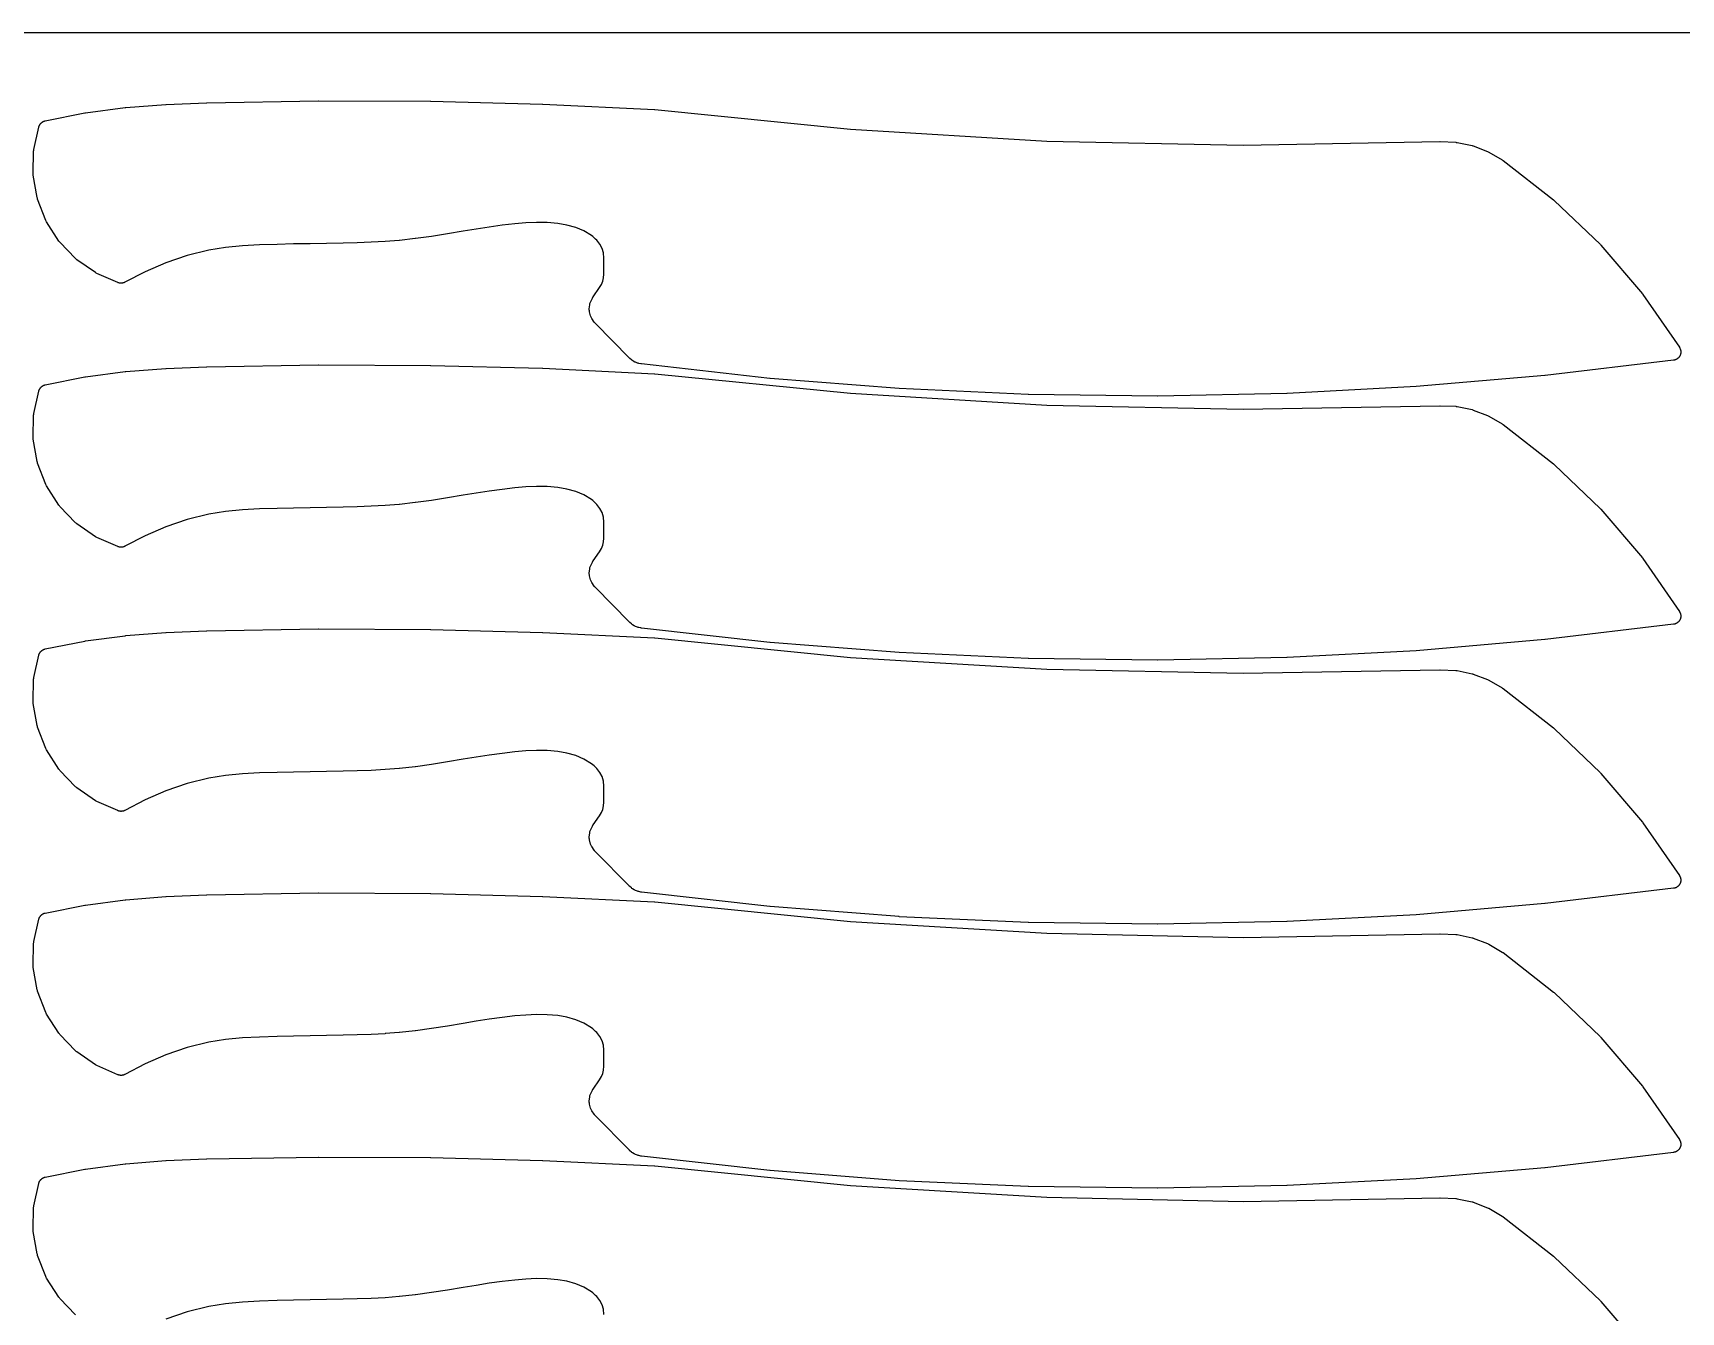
# Model space of a CAD drawing. Header units: metres. Extents: x 0 to 3000, y 0 to 1240.
# Drawn here: x 1597.8 to 1997.2, y 930 to 1240 of the extents above; entities that cross this region are included whole.
import ezdxf

# ---------------------------------------------------------------- set-up
doc = ezdxf.new("R2010")
doc.units = ezdxf.units.M

msp = doc.modelspace()

# ---------------------------------------------------------------- linework, layer by layer
at = {"color": 7}
msp.add_lwpolyline([(0, 0), (3000, 0), (3000, 1240), (0, 1240), (0, 0)], close=True, dxfattribs=at)
at = {"color": 1}
for points in [[(1733.93, 1169.76), (1733.92, 1169.78), (1733.91, 1169.79), (1733.86, 1169.86), (1733.82, 1169.92), (1733.22, 1170.79), (1733.13, 1170.94), (1733.05, 1171.1), (1732.98, 1171.26), (1732.93, 1171.43), (1732.68, 1172.42), (1732.63, 1172.64), (1732.62, 1172.87), (1732.62, 1173.1), (1732.72, 1174.12), (1732.74, 1174.29), (1732.78, 1174.47), (1732.84, 1174.63), (1732.9, 1174.79), (1733.35, 1175.75), (1733.39, 1175.82), (1733.43, 1175.89), (1733.44, 1175.9), (1733.45, 1175.92), (1733.49, 1175.99), (1733.53, 1176.05), (1735.11, 1178.27), (1735.58, 1179.05), (1735.9, 1179.83), (1736.09, 1180.65), (1736.16, 1181.56), (1736.16, 1185.43), (1736.04, 1186.68), (1735.72, 1187.77), (1735.19, 1188.78), (1734.43, 1189.75), (1734.15, 1190.03), (1733.8, 1190.35), (1733.45, 1190.65), (1733.14, 1190.9), (1731.32, 1192.02), (1729.34, 1192.85), (1727.19, 1193.45), (1724.95, 1193.84), (1722.38, 1194.06), (1719.81, 1194.09), (1717.21, 1193.98), (1714.59, 1193.75), (1711.47, 1193.39), (1708.35, 1192.96), (1705.22, 1192.47), (1702.08, 1191.96), (1698.24, 1191.32), (1698.23, 1191.32), (1694.38, 1190.71), (1694.35, 1190.71), (1690.5, 1190.17), (1690.44, 1190.17), (1686.58, 1189.74), (1686.52, 1189.73), (1683.16, 1189.47), (1683.11, 1189.46), (1679.75, 1189.28), (1679.71, 1189.28), (1676.34, 1189.16), (1676.32, 1189.16), (1672.95, 1189.08), (1672.94, 1189.08), (1668.93, 1189), (1668.93, 1189), (1664.93, 1188.93), (1660.93, 1188.86), (1656.93, 1188.77), (1652.71, 1188.65), (1648.53, 1188.42), (1644.4, 1188.02), (1640.36, 1187.38), (1635.11, 1186.08), (1629.97, 1184.3), (1624.96, 1182.12), (1620.06, 1179.58), (1620.05, 1179.57), (1620.05, 1179.57), (1619.96, 1179.53), (1619.88, 1179.5), (1619.87, 1179.49), (1619.87, 1179.49), (1619.78, 1179.46), (1619.69, 1179.43), (1619.69, 1179.43), (1619.68, 1179.43), (1619.59, 1179.41), (1619.5, 1179.39), (1619.49, 1179.39), (1619.49, 1179.38), (1619.4, 1179.37), (1619.31, 1179.36), (1619.3, 1179.36), (1619.29, 1179.36), (1619.2, 1179.36), (1619.11, 1179.35), (1619.1, 1179.35), (1619.1, 1179.35), (1619.01, 1179.36), (1618.91, 1179.37), (1618.91, 1179.37), (1618.9, 1179.37), (1618.81, 1179.38), (1618.72, 1179.4), (1618.71, 1179.4), (1618.71, 1179.4), (1618.62, 1179.42), (1618.53, 1179.45), (1618.52, 1179.45), (1618.52, 1179.45), (1618.43, 1179.48), (1618.35, 1179.51), (1618.34, 1179.52), (1618.34, 1179.52), (1613.26, 1181.73), (1613.08, 1181.82), (1612.92, 1181.92), (1608.42, 1185.05), (1608.26, 1185.17), (1608.12, 1185.31), (1604.32, 1189.26), (1604.19, 1189.41), (1604.07, 1189.57), (1601.09, 1194.23), (1600.99, 1194.4), (1600.91, 1194.58), (1598.9, 1199.74), (1598.84, 1199.93), (1598.8, 1200.12), (1597.85, 1205.52), (1597.82, 1205.71), (1597.82, 1205.91), (1597.94, 1211.39), (1597.96, 1211.59), (1597.99, 1211.78), (1599.2, 1217.18), (1599.22, 1217.26), (1599.23, 1217.33), (1599.24, 1217.35), (1599.25, 1217.37), (1599.27, 1217.44), (1599.3, 1217.51), (1599.31, 1217.53), (1599.32, 1217.56), (1599.35, 1217.62), (1599.38, 1217.69), (1599.4, 1217.71), (1599.41, 1217.73), (1599.45, 1217.79), (1599.48, 1217.86), (1599.5, 1217.88), (1599.51, 1217.9), (1599.56, 1217.96), (1599.6, 1218.02), (1599.62, 1218.03), (1599.63, 1218.05), (1599.68, 1218.11), (1599.73, 1218.16), (1599.75, 1218.18), (1599.77, 1218.2), (1599.82, 1218.24), (1599.88, 1218.29), (1599.9, 1218.31), (1599.92, 1218.32), (1599.98, 1218.37), (1600.03, 1218.41), (1600.06, 1218.42), (1600.08, 1218.44), (1600.14, 1218.47), (1600.2, 1218.51), (1600.23, 1218.52), (1600.25, 1218.53), (1600.31, 1218.56), (1600.38, 1218.6), (1600.4, 1218.6), (1600.43, 1218.61), (1600.5, 1218.64), (1600.57, 1218.66), (1600.59, 1218.67), (1600.61, 1218.68), (1600.68, 1218.69), (1600.76, 1218.71), (1610.35, 1220.63), (1610.48, 1220.65), (1620.15, 1221.92), (1620.25, 1221.93), (1629.98, 1222.69), (1630.06, 1222.7), (1639.85, 1223.1), (1639.88, 1223.1), (1639.9, 1223.1), (1667, 1223.57), (1667.04, 1223.57), (1694.15, 1223.44), (1694.19, 1223.44), (1721.28, 1222.72), (1721.32, 1222.72), (1748.4, 1221.41), (1748.45, 1221.41), (1748.5, 1221.41), (1795.94, 1216.67), (1843.47, 1213.8), (1891.07, 1212.8), (1938.74, 1213.67), (1938.8, 1213.67), (1938.86, 1213.67), (1942.6, 1213.51), (1942.76, 1213.49), (1942.93, 1213.47), (1946.56, 1212.71), (1946.72, 1212.67), (1946.87, 1212.62), (1950.34, 1211.28), (1950.49, 1211.21), (1950.64, 1211.14), (1953.86, 1209.25), (1953.89, 1209.23), (1953.92, 1209.21), (1953.98, 1209.17), (1954.03, 1209.14), (1954.06, 1209.12), (1954.08, 1209.1), (1966.33, 1199.55), (1966.49, 1199.41), (1977.68, 1188.7), (1977.82, 1188.55), (1987.87, 1176.76), (1987.99, 1176.6), (1996.82, 1163.82), (1996.87, 1163.74), (1996.92, 1163.66), (1996.92, 1163.65), (1996.92, 1163.65), (1996.96, 1163.57), (1997.01, 1163.48), (1997.01, 1163.48), (1997.01, 1163.47), (1997.04, 1163.39), (1997.08, 1163.3), (1997.08, 1163.29), (1997.08, 1163.29), (1997.1, 1163.2), (1997.13, 1163.11), (1997.13, 1163.1), (1997.13, 1163.1), (1997.14, 1163.01), (1997.16, 1162.92), (1997.16, 1162.91), (1997.16, 1162.91), (1997.17, 1162.81), (1997.17, 1162.72), (1997.17, 1162.71), (1997.17, 1162.71), (1997.17, 1162.62), (1997.17, 1162.52), (1997.17, 1162.52), (1997.17, 1162.51), (1997.16, 1162.42), (1997.14, 1162.33), (1997.14, 1162.32), (1997.14, 1162.32), (1997.12, 1162.23), (1997.1, 1162.14), (1997.1, 1162.13), (1997.1, 1162.13), (1997.07, 1162.04), (1997.04, 1161.95), (1997.04, 1161.95), (1997.03, 1161.94), (1997, 1161.86), (1996.96, 1161.77), (1996.95, 1161.77), (1996.95, 1161.76), (1996.91, 1161.68), (1996.86, 1161.6), (1996.86, 1161.6), (1996.85, 1161.59), (1996.8, 1161.52), (1996.75, 1161.44), (1996.74, 1161.44), (1996.74, 1161.43), (1996.68, 1161.36), (1996.62, 1161.29), (1996.61, 1161.29), (1996.61, 1161.29), (1996.54, 1161.22), (1996.47, 1161.16), (1996.47, 1161.16), (1996.47, 1161.15), (1996.39, 1161.1), (1996.32, 1161.04), (1996.32, 1161.04), (1996.31, 1161.03), (1996.23, 1160.98), (1996.15, 1160.93), (1996.15, 1160.93), (1996.14, 1160.93), (1996.06, 1160.89), (1995.98, 1160.85), (1995.97, 1160.85), (1995.97, 1160.84), (1995.88, 1160.81), (1995.79, 1160.78), (1995.79, 1160.78), (1995.78, 1160.77), (1995.69, 1160.75), (1995.6, 1160.73), (1995.6, 1160.72), (1995.59, 1160.72), (1995.5, 1160.71), (1995.41, 1160.69), (1964.3, 1156.98), (1964.24, 1156.98), (1933.05, 1154.29), (1932.99, 1154.29), (1901.74, 1152.63), (1901.68, 1152.63), (1870.41, 1152), (1870.34, 1152), (1839.07, 1152.4), (1839, 1152.4), (1807.75, 1153.82), (1807.68, 1153.83), (1776.48, 1156.28), (1776.41, 1156.29), (1745.28, 1159.77), (1745.28, 1159.77), (1745.27, 1159.77), (1745.18, 1159.78), (1745.08, 1159.8), (1745.08, 1159.8), (1745.08, 1159.8), (1744.59, 1159.9), (1744.43, 1159.94), (1744.27, 1160), (1743.81, 1160.18), (1743.66, 1160.25), (1743.51, 1160.33), (1743.09, 1160.59), (1742.95, 1160.68), (1742.82, 1160.78), (1742.44, 1161.11), (1742.38, 1161.17), (1742.32, 1161.22), (1734.04, 1169.65), (1733.99, 1169.71), (1733.93, 1169.76)], [(1733.93, 1105.76), (1733.92, 1105.78), (1733.91, 1105.79), (1733.86, 1105.86), (1733.82, 1105.92), (1733.22, 1106.79), (1733.13, 1106.94), (1733.05, 1107.1), (1732.98, 1107.26), (1732.93, 1107.43), (1732.68, 1108.42), (1732.63, 1108.64), (1732.62, 1108.87), (1732.62, 1109.1), (1732.72, 1110.12), (1732.74, 1110.29), (1732.78, 1110.47), (1732.84, 1110.63), (1732.9, 1110.79), (1733.35, 1111.75), (1733.39, 1111.82), (1733.43, 1111.89), (1733.44, 1111.9), (1733.45, 1111.92), (1733.49, 1111.99), (1733.53, 1112.05), (1735.11, 1114.27), (1735.58, 1115.05), (1735.9, 1115.83), (1736.09, 1116.65), (1736.16, 1117.56), (1736.16, 1121.43), (1736.04, 1122.68), (1735.72, 1123.77), (1735.19, 1124.78), (1734.43, 1125.75), (1734.15, 1126.03), (1733.8, 1126.35), (1733.45, 1126.65), (1733.14, 1126.9), (1731.32, 1128.02), (1729.34, 1128.85), (1727.19, 1129.45), (1724.95, 1129.84), (1722.38, 1130.06), (1719.81, 1130.09), (1717.21, 1129.98), (1714.59, 1129.75), (1711.47, 1129.39), (1708.35, 1128.96), (1705.22, 1128.47), (1702.08, 1127.96), (1698.24, 1127.32), (1698.23, 1127.32), (1694.38, 1126.71), (1694.35, 1126.71), (1690.5, 1126.17), (1690.44, 1126.17), (1686.58, 1125.74), (1686.52, 1125.73), (1683.16, 1125.47), (1683.11, 1125.46), (1679.75, 1125.28), (1679.71, 1125.28), (1676.34, 1125.16), (1676.32, 1125.16), (1672.95, 1125.08), (1672.94, 1125.08), (1668.93, 1125), (1668.93, 1125), (1664.93, 1124.93), (1660.93, 1124.86), (1656.93, 1124.77), (1652.71, 1124.65), (1648.53, 1124.42), (1644.4, 1124.02), (1640.36, 1123.38), (1635.11, 1122.08), (1629.97, 1120.3), (1624.96, 1118.12), (1620.06, 1115.58), (1620.05, 1115.57), (1620.05, 1115.57), (1619.96, 1115.53), (1619.88, 1115.5), (1619.87, 1115.49), (1619.87, 1115.49), (1619.78, 1115.46), (1619.69, 1115.43), (1619.69, 1115.43), (1619.68, 1115.43), (1619.59, 1115.41), (1619.5, 1115.39), (1619.49, 1115.39), (1619.49, 1115.38), (1619.4, 1115.37), (1619.31, 1115.36), (1619.3, 1115.36), (1619.29, 1115.36), (1619.2, 1115.36), (1619.11, 1115.35), (1619.1, 1115.35), (1619.1, 1115.35), (1619.01, 1115.36), (1618.91, 1115.37), (1618.91, 1115.37), (1618.9, 1115.37), (1618.81, 1115.38), (1618.72, 1115.4), (1618.71, 1115.4), (1618.71, 1115.4), (1618.62, 1115.42), (1618.53, 1115.45), (1618.52, 1115.45), (1618.52, 1115.45), (1618.43, 1115.48), (1618.35, 1115.51), (1618.34, 1115.52), (1618.34, 1115.52), (1613.26, 1117.73), (1613.08, 1117.82), (1612.92, 1117.92), (1608.42, 1121.05), (1608.26, 1121.17), (1608.12, 1121.31), (1604.32, 1125.26), (1604.19, 1125.41), (1604.07, 1125.57), (1601.09, 1130.23), (1600.99, 1130.4), (1600.91, 1130.58), (1598.9, 1135.74), (1598.84, 1135.93), (1598.8, 1136.12), (1597.85, 1141.52), (1597.82, 1141.71), (1597.82, 1141.91), (1597.94, 1147.39), (1597.96, 1147.59), (1597.99, 1147.78), (1599.2, 1153.18), (1599.22, 1153.26), (1599.23, 1153.33), (1599.24, 1153.35), (1599.25, 1153.37), (1599.27, 1153.44), (1599.3, 1153.51), (1599.31, 1153.53), (1599.32, 1153.56), (1599.35, 1153.62), (1599.38, 1153.69), (1599.4, 1153.71), (1599.41, 1153.73), (1599.45, 1153.79), (1599.48, 1153.86), (1599.5, 1153.88), (1599.51, 1153.9), (1599.56, 1153.96), (1599.6, 1154.02), (1599.62, 1154.03), (1599.63, 1154.05), (1599.68, 1154.11), (1599.73, 1154.16), (1599.75, 1154.18), (1599.77, 1154.2), (1599.82, 1154.24), (1599.88, 1154.29), (1599.9, 1154.31), (1599.92, 1154.32), (1599.98, 1154.37), (1600.03, 1154.41), (1600.06, 1154.42), (1600.08, 1154.44), (1600.14, 1154.47), (1600.2, 1154.51), (1600.23, 1154.52), (1600.25, 1154.53), (1600.31, 1154.56), (1600.38, 1154.6), (1600.4, 1154.6), (1600.43, 1154.61), (1600.5, 1154.64), (1600.57, 1154.66), (1600.59, 1154.67), (1600.61, 1154.68), (1600.68, 1154.69), (1600.76, 1154.71), (1610.35, 1156.63), (1610.48, 1156.65), (1620.15, 1157.92), (1620.25, 1157.93), (1629.98, 1158.69), (1630.06, 1158.7), (1639.85, 1159.1), (1639.88, 1159.1), (1639.9, 1159.1), (1667, 1159.57), (1667.04, 1159.57), (1694.15, 1159.44), (1694.19, 1159.44), (1721.28, 1158.72), (1721.32, 1158.72), (1748.4, 1157.41), (1748.45, 1157.41), (1748.5, 1157.41), (1795.94, 1152.67), (1843.47, 1149.8), (1891.07, 1148.8), (1938.74, 1149.67), (1938.8, 1149.67), (1938.86, 1149.67), (1942.6, 1149.51), (1942.76, 1149.49), (1942.93, 1149.47), (1946.56, 1148.71), (1946.72, 1148.67), (1946.87, 1148.62), (1950.34, 1147.28), (1950.49, 1147.21), (1950.64, 1147.14), (1953.86, 1145.25), (1953.89, 1145.23), (1953.92, 1145.21), (1953.98, 1145.17), (1954.03, 1145.14), (1954.06, 1145.12), (1954.08, 1145.1), (1966.33, 1135.55), (1966.49, 1135.41), (1977.68, 1124.7), (1977.82, 1124.55), (1987.87, 1112.76), (1987.99, 1112.6), (1996.82, 1099.82), (1996.87, 1099.74), (1996.92, 1099.66), (1996.92, 1099.65), (1996.92, 1099.65), (1996.96, 1099.57), (1997.01, 1099.48), (1997.01, 1099.48), (1997.01, 1099.47), (1997.04, 1099.39), (1997.08, 1099.3), (1997.08, 1099.29), (1997.08, 1099.29), (1997.1, 1099.2), (1997.13, 1099.11), (1997.13, 1099.1), (1997.13, 1099.1), (1997.14, 1099.01), (1997.16, 1098.92), (1997.16, 1098.91), (1997.16, 1098.91), (1997.17, 1098.81), (1997.17, 1098.72), (1997.17, 1098.71), (1997.17, 1098.71), (1997.17, 1098.62), (1997.17, 1098.52), (1997.17, 1098.52), (1997.17, 1098.51), (1997.16, 1098.42), (1997.14, 1098.33), (1997.14, 1098.32), (1997.14, 1098.32), (1997.12, 1098.23), (1997.1, 1098.14), (1997.1, 1098.13), (1997.1, 1098.13), (1997.07, 1098.04), (1997.04, 1097.95), (1997.04, 1097.95), (1997.03, 1097.94), (1997, 1097.86), (1996.96, 1097.77), (1996.95, 1097.77), (1996.95, 1097.76), (1996.91, 1097.68), (1996.86, 1097.6), (1996.86, 1097.6), (1996.85, 1097.59), (1996.8, 1097.52), (1996.75, 1097.44), (1996.74, 1097.44), (1996.74, 1097.43), (1996.68, 1097.36), (1996.62, 1097.29), (1996.61, 1097.29), (1996.61, 1097.29), (1996.54, 1097.22), (1996.47, 1097.16), (1996.47, 1097.16), (1996.47, 1097.15), (1996.39, 1097.1), (1996.32, 1097.04), (1996.32, 1097.04), (1996.31, 1097.03), (1996.23, 1096.98), (1996.15, 1096.93), (1996.15, 1096.93), (1996.14, 1096.93), (1996.06, 1096.89), (1995.98, 1096.85), (1995.97, 1096.85), (1995.97, 1096.84), (1995.88, 1096.81), (1995.79, 1096.78), (1995.79, 1096.78), (1995.78, 1096.77), (1995.69, 1096.75), (1995.6, 1096.73), (1995.6, 1096.72), (1995.59, 1096.72), (1995.5, 1096.71), (1995.41, 1096.69), (1964.3, 1092.98), (1964.24, 1092.98), (1933.05, 1090.29), (1932.99, 1090.29), (1901.74, 1088.63), (1901.68, 1088.63), (1870.41, 1088), (1870.34, 1088), (1839.07, 1088.4), (1839, 1088.4), (1807.75, 1089.82), (1807.68, 1089.83), (1776.48, 1092.28), (1776.41, 1092.29), (1745.28, 1095.77), (1745.28, 1095.77), (1745.27, 1095.77), (1745.18, 1095.78), (1745.08, 1095.8), (1745.08, 1095.8), (1745.08, 1095.8), (1744.59, 1095.9), (1744.43, 1095.94), (1744.27, 1096), (1743.81, 1096.18), (1743.66, 1096.25), (1743.51, 1096.33), (1743.09, 1096.59), (1742.95, 1096.68), (1742.82, 1096.78), (1742.44, 1097.11), (1742.38, 1097.17), (1742.32, 1097.22), (1734.04, 1105.65), (1733.99, 1105.71), (1733.93, 1105.76)], [(1733.93, 1041.76), (1733.92, 1041.78), (1733.91, 1041.79), (1733.86, 1041.86), (1733.82, 1041.92), (1733.22, 1042.79), (1733.13, 1042.94), (1733.05, 1043.1), (1732.98, 1043.26), (1732.93, 1043.43), (1732.68, 1044.42), (1732.63, 1044.64), (1732.62, 1044.87), (1732.62, 1045.1), (1732.72, 1046.12), (1732.74, 1046.29), (1732.78, 1046.47), (1732.84, 1046.63), (1732.9, 1046.79), (1733.35, 1047.75), (1733.39, 1047.82), (1733.43, 1047.89), (1733.44, 1047.9), (1733.45, 1047.92), (1733.49, 1047.99), (1733.53, 1048.05), (1735.11, 1050.27), (1735.58, 1051.05), (1735.9, 1051.83), (1736.09, 1052.65), (1736.16, 1053.56), (1736.16, 1057.43), (1736.04, 1058.68), (1735.72, 1059.77), (1735.19, 1060.78), (1734.43, 1061.75), (1734.15, 1062.03), (1733.8, 1062.35), (1733.45, 1062.65), (1733.14, 1062.9), (1731.32, 1064.02), (1729.34, 1064.85), (1727.19, 1065.45), (1724.95, 1065.84), (1722.38, 1066.06), (1719.81, 1066.09), (1717.21, 1065.98), (1714.59, 1065.75), (1711.47, 1065.39), (1708.35, 1064.96), (1705.22, 1064.47), (1702.08, 1063.96), (1698.24, 1063.32), (1698.23, 1063.32), (1694.38, 1062.71), (1694.35, 1062.71), (1690.5, 1062.17), (1690.44, 1062.17), (1686.58, 1061.74), (1686.52, 1061.73), (1683.16, 1061.47), (1683.11, 1061.46), (1679.75, 1061.28), (1679.71, 1061.28), (1676.34, 1061.16), (1676.32, 1061.16), (1672.95, 1061.08), (1672.94, 1061.08), (1668.93, 1061), (1668.93, 1061), (1664.93, 1060.93), (1660.93, 1060.86), (1656.93, 1060.77), (1652.71, 1060.65), (1648.53, 1060.42), (1644.4, 1060.02), (1640.36, 1059.38), (1635.11, 1058.08), (1629.97, 1056.3), (1624.96, 1054.12), (1620.06, 1051.58), (1620.05, 1051.57), (1620.05, 1051.57), (1619.96, 1051.53), (1619.88, 1051.5), (1619.87, 1051.49), (1619.87, 1051.49), (1619.78, 1051.46), (1619.69, 1051.43), (1619.69, 1051.43), (1619.68, 1051.43), (1619.59, 1051.41), (1619.5, 1051.39), (1619.49, 1051.39), (1619.49, 1051.38), (1619.4, 1051.37), (1619.31, 1051.36), (1619.3, 1051.36), (1619.29, 1051.36), (1619.2, 1051.36), (1619.11, 1051.35), (1619.1, 1051.35), (1619.1, 1051.35), (1619.01, 1051.36), (1618.91, 1051.37), (1618.91, 1051.37), (1618.9, 1051.37), (1618.81, 1051.38), (1618.72, 1051.4), (1618.71, 1051.4), (1618.71, 1051.4), (1618.62, 1051.42), (1618.53, 1051.45), (1618.52, 1051.45), (1618.52, 1051.45), (1618.43, 1051.48), (1618.35, 1051.51), (1618.34, 1051.52), (1618.34, 1051.52), (1613.26, 1053.73), (1613.08, 1053.82), (1612.92, 1053.92), (1608.42, 1057.05), (1608.26, 1057.17), (1608.12, 1057.31), (1604.32, 1061.26), (1604.19, 1061.41), (1604.07, 1061.57), (1601.09, 1066.23), (1600.99, 1066.4), (1600.91, 1066.58), (1598.9, 1071.74), (1598.84, 1071.93), (1598.8, 1072.12), (1597.85, 1077.52), (1597.82, 1077.71), (1597.82, 1077.91), (1597.94, 1083.39), (1597.96, 1083.59), (1597.99, 1083.78), (1599.2, 1089.18), (1599.22, 1089.26), (1599.23, 1089.33), (1599.24, 1089.35), (1599.25, 1089.37), (1599.27, 1089.44), (1599.3, 1089.51), (1599.31, 1089.53), (1599.32, 1089.56), (1599.35, 1089.62), (1599.38, 1089.69), (1599.4, 1089.71), (1599.41, 1089.73), (1599.45, 1089.79), (1599.48, 1089.86), (1599.5, 1089.88), (1599.51, 1089.9), (1599.56, 1089.96), (1599.6, 1090.02), (1599.62, 1090.03), (1599.63, 1090.05), (1599.68, 1090.11), (1599.73, 1090.16), (1599.75, 1090.18), (1599.77, 1090.2), (1599.82, 1090.24), (1599.88, 1090.29), (1599.9, 1090.31), (1599.92, 1090.32), (1599.98, 1090.37), (1600.03, 1090.41), (1600.06, 1090.42), (1600.08, 1090.44), (1600.14, 1090.47), (1600.2, 1090.51), (1600.23, 1090.52), (1600.25, 1090.53), (1600.31, 1090.56), (1600.38, 1090.6), (1600.4, 1090.6), (1600.43, 1090.61), (1600.5, 1090.64), (1600.57, 1090.66), (1600.59, 1090.67), (1600.61, 1090.68), (1600.68, 1090.69), (1600.76, 1090.71), (1610.35, 1092.63), (1610.48, 1092.65), (1620.15, 1093.92), (1620.25, 1093.93), (1629.98, 1094.69), (1630.06, 1094.7), (1639.85, 1095.1), (1639.88, 1095.1), (1639.9, 1095.1), (1667, 1095.57), (1667.04, 1095.57), (1694.15, 1095.44), (1694.19, 1095.44), (1721.28, 1094.72), (1721.32, 1094.72), (1748.4, 1093.41), (1748.45, 1093.41), (1748.5, 1093.41), (1795.94, 1088.67), (1843.47, 1085.8), (1891.07, 1084.8), (1938.74, 1085.67), (1938.8, 1085.67), (1938.86, 1085.67), (1942.6, 1085.51), (1942.76, 1085.49), (1942.93, 1085.47), (1946.56, 1084.71), (1946.72, 1084.67), (1946.87, 1084.62), (1950.34, 1083.28), (1950.49, 1083.21), (1950.64, 1083.14), (1953.86, 1081.25), (1953.89, 1081.23), (1953.92, 1081.21), (1953.98, 1081.17), (1954.03, 1081.14), (1954.06, 1081.12), (1954.08, 1081.1), (1966.33, 1071.55), (1966.49, 1071.41), (1977.68, 1060.7), (1977.82, 1060.55), (1987.87, 1048.76), (1987.99, 1048.6), (1996.82, 1035.82), (1996.87, 1035.74), (1996.92, 1035.66), (1996.92, 1035.65), (1996.92, 1035.65), (1996.96, 1035.57), (1997.01, 1035.48), (1997.01, 1035.48), (1997.01, 1035.47), (1997.04, 1035.39), (1997.08, 1035.3), (1997.08, 1035.29), (1997.08, 1035.29), (1997.1, 1035.2), (1997.13, 1035.11), (1997.13, 1035.1), (1997.13, 1035.1), (1997.14, 1035.01), (1997.16, 1034.92), (1997.16, 1034.91), (1997.16, 1034.91), (1997.17, 1034.81), (1997.17, 1034.72), (1997.17, 1034.71), (1997.17, 1034.71), (1997.17, 1034.62), (1997.17, 1034.52), (1997.17, 1034.52), (1997.17, 1034.51), (1997.16, 1034.42), (1997.14, 1034.33), (1997.14, 1034.32), (1997.14, 1034.32), (1997.12, 1034.23), (1997.1, 1034.14), (1997.1, 1034.13), (1997.1, 1034.13), (1997.07, 1034.04), (1997.04, 1033.95), (1997.04, 1033.95), (1997.03, 1033.94), (1997, 1033.86), (1996.96, 1033.77), (1996.95, 1033.77), (1996.95, 1033.76), (1996.91, 1033.68), (1996.86, 1033.6), (1996.86, 1033.6), (1996.85, 1033.59), (1996.8, 1033.52), (1996.75, 1033.44), (1996.74, 1033.44), (1996.74, 1033.43), (1996.68, 1033.36), (1996.62, 1033.29), (1996.61, 1033.29), (1996.61, 1033.29), (1996.54, 1033.22), (1996.47, 1033.16), (1996.47, 1033.16), (1996.47, 1033.15), (1996.39, 1033.1), (1996.32, 1033.04), (1996.32, 1033.04), (1996.31, 1033.03), (1996.23, 1032.98), (1996.15, 1032.93), (1996.15, 1032.93), (1996.14, 1032.93), (1996.06, 1032.89), (1995.98, 1032.85), (1995.97, 1032.85), (1995.97, 1032.84), (1995.88, 1032.81), (1995.79, 1032.78), (1995.79, 1032.78), (1995.78, 1032.77), (1995.69, 1032.75), (1995.6, 1032.73), (1995.6, 1032.72), (1995.59, 1032.72), (1995.5, 1032.71), (1995.41, 1032.69), (1964.3, 1028.98), (1964.24, 1028.98), (1933.05, 1026.29), (1932.99, 1026.29), (1901.74, 1024.63), (1901.68, 1024.63), (1870.41, 1024), (1870.34, 1024), (1839.07, 1024.4), (1839, 1024.4), (1807.75, 1025.82), (1807.68, 1025.83), (1776.48, 1028.28), (1776.41, 1028.29), (1745.28, 1031.77), (1745.28, 1031.77), (1745.27, 1031.77), (1745.18, 1031.78), (1745.08, 1031.8), (1745.08, 1031.8), (1745.08, 1031.8), (1744.59, 1031.9), (1744.43, 1031.94), (1744.27, 1032), (1743.81, 1032.18), (1743.66, 1032.25), (1743.51, 1032.33), (1743.09, 1032.59), (1742.95, 1032.68), (1742.82, 1032.78), (1742.44, 1033.11), (1742.38, 1033.17), (1742.32, 1033.22), (1734.04, 1041.65), (1733.99, 1041.71), (1733.93, 1041.76)], [(1733.93, 977.76), (1733.92, 977.78), (1733.91, 977.79), (1733.86, 977.86), (1733.82, 977.92), (1733.22, 978.79), (1733.13, 978.94), (1733.05, 979.1), (1732.98, 979.26), (1732.93, 979.43), (1732.68, 980.42), (1732.63, 980.64), (1732.62, 980.87), (1732.62, 981.1), (1732.72, 982.12), (1732.74, 982.29), (1732.78, 982.47), (1732.84, 982.63), (1732.9, 982.79), (1733.35, 983.75), (1733.39, 983.82), (1733.43, 983.89), (1733.44, 983.9), (1733.45, 983.92), (1733.49, 983.99), (1733.53, 984.05), (1735.11, 986.27), (1735.58, 987.05), (1735.9, 987.83), (1736.09, 988.65), (1736.16, 989.56), (1736.16, 993.43), (1736.04, 994.68), (1735.72, 995.77), (1735.19, 996.78), (1734.43, 997.75), (1734.15, 998.03), (1733.8, 998.35), (1733.45, 998.65), (1733.14, 998.9), (1731.32, 1000.02), (1729.34, 1000.85), (1727.19, 1001.45), (1724.95, 1001.84), (1722.38, 1002.06), (1719.81, 1002.09), (1717.21, 1001.98), (1714.59, 1001.75), (1711.47, 1001.39), (1708.35, 1000.96), (1705.22, 1000.47), (1702.08, 999.96), (1698.24, 999.32), (1698.23, 999.32), (1694.38, 998.71), (1694.35, 998.71), (1690.5, 998.17), (1690.44, 998.17), (1686.58, 997.74), (1686.52, 997.73), (1683.16, 997.47), (1683.11, 997.46), (1679.75, 997.28), (1679.71, 997.28), (1676.34, 997.16), (1676.32, 997.16), (1672.95, 997.08), (1672.94, 997.08), (1668.93, 997), (1668.93, 997), (1664.93, 996.93), (1660.93, 996.86), (1656.93, 996.77), (1652.71, 996.65), (1648.53, 996.42), (1644.4, 996.02), (1640.36, 995.38), (1635.11, 994.08), (1629.97, 992.3), (1624.96, 990.12), (1620.06, 987.58), (1620.05, 987.57), (1620.05, 987.57), (1619.96, 987.53), (1619.88, 987.5), (1619.87, 987.49), (1619.87, 987.49), (1619.78, 987.46), (1619.69, 987.43), (1619.69, 987.43), (1619.68, 987.43), (1619.59, 987.41), (1619.5, 987.39), (1619.49, 987.39), (1619.49, 987.38), (1619.4, 987.37), (1619.31, 987.36), (1619.3, 987.36), (1619.29, 987.36), (1619.2, 987.36), (1619.11, 987.35), (1619.1, 987.35), (1619.1, 987.35), (1619.01, 987.36), (1618.91, 987.37), (1618.91, 987.37), (1618.9, 987.37), (1618.81, 987.38), (1618.72, 987.4), (1618.71, 987.4), (1618.71, 987.4), (1618.62, 987.42), (1618.53, 987.45), (1618.52, 987.45), (1618.52, 987.45), (1618.43, 987.48), (1618.35, 987.51), (1618.34, 987.52), (1618.34, 987.52), (1613.26, 989.73), (1613.08, 989.82), (1612.92, 989.92), (1608.42, 993.05), (1608.26, 993.17), (1608.12, 993.31), (1604.32, 997.26), (1604.19, 997.41), (1604.07, 997.57), (1601.09, 1002.23), (1600.99, 1002.4), (1600.91, 1002.58), (1598.9, 1007.74), (1598.84, 1007.93), (1598.8, 1008.12), (1597.85, 1013.52), (1597.82, 1013.71), (1597.82, 1013.91), (1597.94, 1019.39), (1597.96, 1019.59), (1597.99, 1019.78), (1599.2, 1025.18), (1599.22, 1025.26), (1599.23, 1025.33), (1599.24, 1025.35), (1599.25, 1025.37), (1599.27, 1025.44), (1599.3, 1025.51), (1599.31, 1025.53), (1599.32, 1025.56), (1599.35, 1025.62), (1599.38, 1025.69), (1599.4, 1025.71), (1599.41, 1025.73), (1599.45, 1025.79), (1599.48, 1025.86), (1599.5, 1025.88), (1599.51, 1025.9), (1599.56, 1025.96), (1599.6, 1026.02), (1599.62, 1026.03), (1599.63, 1026.05), (1599.68, 1026.11), (1599.73, 1026.16), (1599.75, 1026.18), (1599.77, 1026.2), (1599.82, 1026.24), (1599.88, 1026.29), (1599.9, 1026.31), (1599.92, 1026.32), (1599.98, 1026.37), (1600.03, 1026.41), (1600.06, 1026.42), (1600.08, 1026.44), (1600.14, 1026.47), (1600.2, 1026.51), (1600.23, 1026.52), (1600.25, 1026.53), (1600.31, 1026.56), (1600.38, 1026.6), (1600.4, 1026.6), (1600.43, 1026.61), (1600.5, 1026.64), (1600.57, 1026.66), (1600.59, 1026.67), (1600.61, 1026.68), (1600.68, 1026.69), (1600.76, 1026.71), (1610.35, 1028.63), (1610.48, 1028.65), (1620.15, 1029.92), (1620.25, 1029.93), (1629.98, 1030.69), (1630.06, 1030.7), (1639.85, 1031.1), (1639.88, 1031.1), (1639.9, 1031.1), (1667, 1031.57), (1667.04, 1031.57), (1694.15, 1031.44), (1694.19, 1031.44), (1721.28, 1030.72), (1721.32, 1030.72), (1748.4, 1029.41), (1748.45, 1029.41), (1748.5, 1029.41), (1795.94, 1024.67), (1843.47, 1021.8), (1891.07, 1020.8), (1938.74, 1021.67), (1938.8, 1021.67), (1938.86, 1021.67), (1942.6, 1021.51), (1942.76, 1021.49), (1942.93, 1021.47), (1946.56, 1020.71), (1946.72, 1020.67), (1946.87, 1020.62), (1950.34, 1019.28), (1950.49, 1019.21), (1950.64, 1019.14), (1953.86, 1017.25), (1953.89, 1017.23), (1953.92, 1017.21), (1953.98, 1017.17), (1954.03, 1017.14), (1954.06, 1017.12), (1954.08, 1017.1), (1966.33, 1007.55), (1966.49, 1007.41), (1977.68, 996.7), (1977.82, 996.55), (1987.87, 984.76), (1987.99, 984.6), (1996.82, 971.82), (1996.87, 971.74), (1996.92, 971.66), (1996.92, 971.65), (1996.92, 971.65), (1996.96, 971.57), (1997.01, 971.48), (1997.01, 971.48), (1997.01, 971.47), (1997.04, 971.39), (1997.08, 971.3), (1997.08, 971.29), (1997.08, 971.29), (1997.1, 971.2), (1997.13, 971.11), (1997.13, 971.1), (1997.13, 971.1), (1997.14, 971.01), (1997.16, 970.92), (1997.16, 970.91), (1997.16, 970.91), (1997.17, 970.81), (1997.17, 970.72), (1997.17, 970.71), (1997.17, 970.71), (1997.17, 970.62), (1997.17, 970.52), (1997.17, 970.52), (1997.17, 970.51), (1997.16, 970.42), (1997.14, 970.33), (1997.14, 970.32), (1997.14, 970.32), (1997.12, 970.23), (1997.1, 970.14), (1997.1, 970.13), (1997.1, 970.13), (1997.07, 970.04), (1997.04, 969.95), (1997.04, 969.95), (1997.03, 969.94), (1997, 969.86), (1996.96, 969.77), (1996.95, 969.77), (1996.95, 969.76), (1996.91, 969.68), (1996.86, 969.6), (1996.86, 969.6), (1996.85, 969.59), (1996.8, 969.52), (1996.75, 969.44), (1996.74, 969.44), (1996.74, 969.43), (1996.68, 969.36), (1996.62, 969.29), (1996.61, 969.29), (1996.61, 969.29), (1996.54, 969.22), (1996.47, 969.16), (1996.47, 969.16), (1996.47, 969.15), (1996.39, 969.1), (1996.32, 969.04), (1996.32, 969.04), (1996.31, 969.03), (1996.23, 968.98), (1996.15, 968.93), (1996.15, 968.93), (1996.14, 968.93), (1996.06, 968.89), (1995.98, 968.85), (1995.97, 968.85), (1995.97, 968.84), (1995.88, 968.81), (1995.79, 968.78), (1995.79, 968.78), (1995.78, 968.77), (1995.69, 968.75), (1995.6, 968.73), (1995.6, 968.72), (1995.59, 968.72), (1995.5, 968.71), (1995.41, 968.69), (1964.3, 964.98), (1964.24, 964.98), (1933.05, 962.29), (1932.99, 962.29), (1901.74, 960.63), (1901.68, 960.63), (1870.41, 960), (1870.34, 960), (1839.07, 960.4), (1839, 960.4), (1807.75, 961.82), (1807.68, 961.83), (1776.48, 964.28), (1776.41, 964.29), (1745.28, 967.77), (1745.28, 967.77), (1745.27, 967.77), (1745.18, 967.78), (1745.08, 967.8), (1745.08, 967.8), (1745.08, 967.8), (1744.59, 967.9), (1744.43, 967.94), (1744.27, 968), (1743.81, 968.18), (1743.66, 968.25), (1743.51, 968.33), (1743.09, 968.59), (1742.95, 968.68), (1742.82, 968.78), (1742.44, 969.11), (1742.38, 969.17), (1742.32, 969.22), (1734.04, 977.65), (1733.99, 977.71), (1733.93, 977.76)]]:
    msp.add_lwpolyline(points, close=True, dxfattribs=at)
for points in [[(1608.12, 929.31), (1604.32, 933.26), (1604.19, 933.41), (1604.07, 933.57), (1601.09, 938.23), (1600.99, 938.4), (1600.91, 938.58), (1598.9, 943.74), (1598.84, 943.93), (1598.8, 944.12), (1597.85, 949.52), (1597.82, 949.71), (1597.82, 949.91), (1597.94, 955.39), (1597.96, 955.59), (1597.99, 955.78), (1599.2, 961.18), (1599.22, 961.26), (1599.23, 961.33), (1599.24, 961.35), (1599.25, 961.37), (1599.27, 961.44), (1599.3, 961.51), (1599.31, 961.53), (1599.32, 961.56), (1599.35, 961.62), (1599.38, 961.69), (1599.4, 961.71), (1599.41, 961.73), (1599.45, 961.79), (1599.48, 961.86), (1599.5, 961.88), (1599.51, 961.9), (1599.56, 961.96), (1599.6, 962.02), (1599.62, 962.03), (1599.63, 962.05), (1599.68, 962.11), (1599.73, 962.16), (1599.75, 962.18), (1599.77, 962.2), (1599.82, 962.24), (1599.88, 962.29), (1599.9, 962.31), (1599.92, 962.32), (1599.98, 962.37), (1600.03, 962.41), (1600.06, 962.42), (1600.08, 962.44), (1600.14, 962.47), (1600.2, 962.51), (1600.23, 962.52), (1600.25, 962.53), (1600.31, 962.56), (1600.38, 962.6), (1600.4, 962.6), (1600.43, 962.61), (1600.5, 962.64), (1600.57, 962.66), (1600.59, 962.67), (1600.61, 962.68), (1600.68, 962.69), (1600.76, 962.71), (1610.35, 964.63), (1610.48, 964.65), (1620.15, 965.92), (1620.25, 965.93), (1629.98, 966.69), (1630.06, 966.7), (1639.85, 967.1), (1639.88, 967.1), (1639.9, 967.1), (1667, 967.57), (1667.04, 967.57), (1694.15, 967.44), (1694.19, 967.44), (1721.28, 966.72), (1721.32, 966.72), (1748.4, 965.41), (1748.45, 965.41), (1748.5, 965.41), (1795.94, 960.67), (1843.47, 957.8), (1891.07, 956.8), (1938.74, 957.67), (1938.8, 957.67), (1938.86, 957.67), (1942.6, 957.51), (1942.76, 957.49), (1942.93, 957.47), (1946.56, 956.71), (1946.72, 956.67), (1946.87, 956.62), (1950.34, 955.28), (1950.49, 955.21), (1950.64, 955.14), (1953.86, 953.25), (1953.89, 953.23), (1953.92, 953.21), (1953.98, 953.17), (1954.03, 953.14), (1954.06, 953.12), (1954.08, 953.1), (1966.33, 943.55), (1966.49, 943.41), (1977.68, 932.7), (1977.82, 932.55), (1987.87, 920.76)], [(1736.16, 929.43), (1736.04, 930.68), (1735.72, 931.77), (1735.19, 932.78), (1734.43, 933.75), (1734.15, 934.03), (1733.8, 934.35), (1733.45, 934.65), (1733.14, 934.9), (1731.32, 936.02), (1729.34, 936.85), (1727.19, 937.45), (1724.95, 937.84), (1722.38, 938.06), (1719.81, 938.09), (1717.21, 937.98), (1714.59, 937.75), (1711.47, 937.39), (1708.35, 936.96), (1705.22, 936.47), (1702.08, 935.96), (1698.24, 935.32), (1698.23, 935.32), (1694.38, 934.71), (1694.35, 934.71), (1690.5, 934.17), (1690.44, 934.17), (1686.58, 933.74), (1686.52, 933.73), (1683.16, 933.47), (1683.11, 933.46), (1679.75, 933.28), (1679.71, 933.28), (1676.34, 933.16), (1676.32, 933.16), (1672.95, 933.08), (1672.94, 933.08), (1668.93, 933), (1668.93, 933), (1664.93, 932.93), (1660.93, 932.86), (1656.93, 932.77), (1652.71, 932.65), (1648.53, 932.42), (1644.4, 932.02), (1640.36, 931.38), (1635.11, 930.08), (1629.97, 928.3)]]:
    msp.add_lwpolyline(points, dxfattribs=at)

doc.saveas('drawing.dxf')
